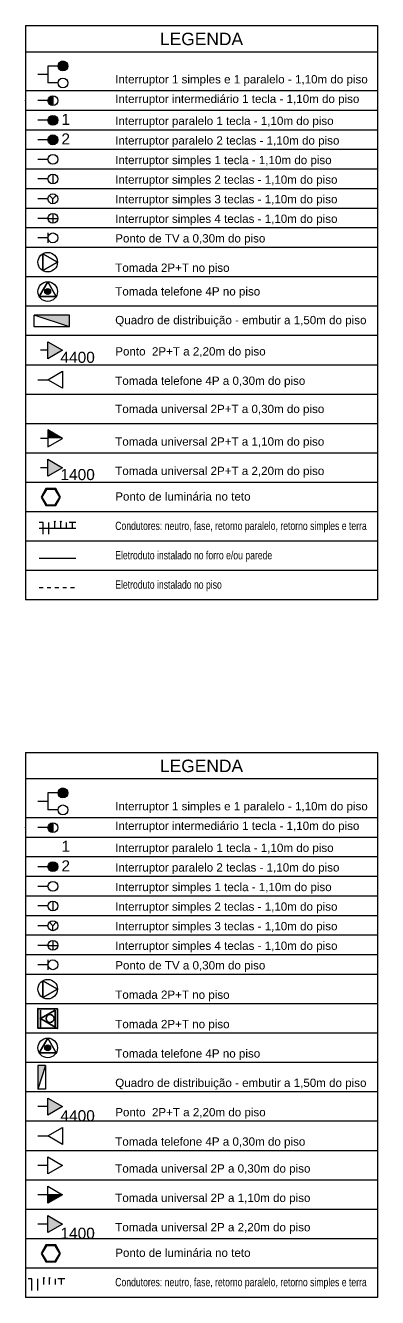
# Model space of a CAD drawing. Extents: x -115 to 23, y 4 to 69.
# Drawn here: x -53.09 to -44.1, y 36.67 to 69.16 of the extents above; entities that cross this region are included whole.
import ezdxf
from ezdxf.enums import TextEntityAlignment as Align

# ---------------------------------------------------------------- set-up
doc = ezdxf.new("R2010")
doc.units = 0
doc.header["$MEASUREMENT"] = 0
doc.linetypes.add('CONTINU', pattern=[0])
doc.linetypes.add('HIDDEN2', pattern=[4.7625, 3.175, -1.5875])
doc.layers.get('0').update_dxf_attribs({"linetype": 'CONTINUOUS'})
for name, color, linetype in [('DI-Textos_do_quadro', 7, 'CONTINUOUS'), ('DI-Título_do_quadro', 1, 'CONTINUOUS'), ('E_INTERR', 6, 'CONTINUOUS'), ('E_LUMINO', 160, 'CONTINUOUS'), ('Elétrico', 5, 'CONTINUOUS'), ('P-SIMBOL', 6, 'CONTINUOUS'), ('Telefonia', 3, 'CONTINUOUS')]:
    doc.layers.add(name, color=color, linetype=linetype)
doc.layers.add('E_TOMADA', color=6, linetype='CONTINUOUS', lineweight=35)
doc.styles.add('ARIAL', font='arial.ttf')

# ---------------------------------------------------------------- blocks, each defined once
blk = doc.blocks.new('A$C700E70A8')
blk.add_line((-0.606, 0.116), (-0.606, -0.317))
at = {"linetype": 'Continuous'}
blk.add_lwpolyline([(-0.168, -0.35), (-0.668, -0.35), (-0.668, 0.15), (-0.168, 0.15)], close=True, dxfattribs=at)
blk.add_lwpolyline([(-0.231, 0.116), (-0.606, -0.1), (-0.231, -0.317), (-0.231, 0.116)], dxfattribs=at)
blk.add_circle((-0.356, -0.1), 0.1, dxfattribs=at)
for p in [(-0.668, 0.15), (-0.606, -0.1), (-0.168, -0.35)]:
    blk.add_point(p, dxfattribs=at)

msp = doc.modelspace()

# ---------------------------------------------------------------- hatches: boundary and pattern name
at = {"layer": 'Elétrico', "linetype": 'Continuous', "lineweight": -2}
msp.add_hatch(color=256, dxfattribs=at).paths.add_polyline_path([(-51.965, 61.459), (-51.965, 61.758), (-52.867, 61.758)])
at = {"layer": 'Elétrico', "linetype": 'CONTINU'}
for points in [[(-52.518, 61.079), (-52.518, 60.646), (-52.143, 60.862)], [(-52.518, 58.079), (-52.518, 57.646), (-52.143, 57.862)]]:
    msp.add_hatch(color=256, dxfattribs=at).paths.add_polyline_path(points)
at = {"layer": 'Elétrico', "linetype": 'Continuous'}
msp.add_hatch(color=256, dxfattribs=at).paths.add_polyline_path([(-52.143, 58.612), (-52.518, 58.829), (-52.518, 58.612)])
at = {"layer": 'Elétrico', "linetype": 'CONTINU'}
h = msp.add_hatch(color=256, dxfattribs=at)
h.paths.add_polyline_path([(-52.568, 56.897), (-52.318, 56.897), (-52.193, 57.113), (-52.318, 57.33), (-52.568, 57.33), (-52.693, 57.113)])
h.paths.add_polyline_path([(-52.557, 56.917), (-52.33, 56.917), (-52.216, 57.113), (-52.33, 57.31), (-52.557, 57.31), (-52.67, 57.113)], flags=16)
h = msp.add_hatch(color=256, dxfattribs=at)
h.paths.add_polyline_path([(-52.568, 37.584), (-52.318, 37.584), (-52.193, 37.801), (-52.318, 38.017), (-52.568, 38.017), (-52.693, 37.801)])
h.paths.add_polyline_path([(-52.557, 37.604), (-52.33, 37.604), (-52.216, 37.801), (-52.33, 37.997), (-52.557, 37.997), (-52.67, 37.801)], flags=16)
at = {"layer": 'P-SIMBOL', "linetype": 'Continuous', "lineweight": -2}
for points in [[(-52.011, 68.122), (-52.011, 68.133), (-52.013, 68.144), (-52.015, 68.154), (-52.018, 68.165), (-52.022, 68.175), (-52.027, 68.184), (-52.033, 68.194), (-52.04, 68.202), (-52.047, 68.21), (-52.055, 68.218), (-52.064, 68.224), (-52.073, 68.23), (-52.083, 68.235), (-52.093, 68.239), (-52.103, 68.243), (-52.114, 68.245), (-52.125, 68.246), (-52.136, 68.247), (-52.147, 68.246), (-52.157, 68.245), (-52.168, 68.243), (-52.178, 68.239), (-52.188, 68.235), (-52.198, 68.23), (-52.207, 68.224), (-52.216, 68.218), (-52.224, 68.21), (-52.231, 68.202), (-52.238, 68.194), (-52.244, 68.184), (-52.249, 68.175), (-52.253, 68.165), (-52.256, 68.154), (-52.259, 68.144), (-52.26, 68.133), (-52.261, 68.122), (-52.136, 68.122)], [(-52.261, 68.122), (-52.26, 68.111), (-52.259, 68.1), (-52.256, 68.09), (-52.253, 68.079), (-52.249, 68.069), (-52.244, 68.059), (-52.238, 68.05), (-52.231, 68.042), (-52.224, 68.034), (-52.216, 68.026), (-52.207, 68.02), (-52.198, 68.014), (-52.188, 68.009), (-52.178, 68.005), (-52.168, 68.001), (-52.157, 67.999), (-52.147, 67.997), (-52.136, 67.997), (-52.125, 67.997), (-52.114, 67.999), (-52.103, 68.001), (-52.093, 68.005), (-52.083, 68.009), (-52.073, 68.014), (-52.064, 68.02), (-52.055, 68.026), (-52.047, 68.034), (-52.04, 68.042), (-52.033, 68.05), (-52.027, 68.059), (-52.022, 68.069), (-52.018, 68.079), (-52.015, 68.09), (-52.013, 68.1), (-52.011, 68.111), (-52.011, 68.122), (-52.136, 68.122)], [(-52.392, 67.362), (-52.392, 67.237), (-52.517, 67.237), (-52.516, 67.256), (-52.505, 67.29), (-52.493, 67.311), (-52.479, 67.327), (-52.458, 67.343), (-52.432, 67.356), (-52.406, 67.361), (-52.392, 67.361)], [(-52.392, 67.112), (-52.392, 67.237), (-52.517, 67.237), (-52.516, 67.218), (-52.505, 67.184), (-52.493, 67.163), (-52.479, 67.147), (-52.458, 67.131), (-52.432, 67.119), (-52.406, 67.113), (-52.392, 67.113)], [(-52.392, 66.862), (-52.392, 66.737), (-52.517, 66.737), (-52.516, 66.756), (-52.505, 66.79), (-52.493, 66.811), (-52.479, 66.827), (-52.458, 66.843), (-52.432, 66.856), (-52.406, 66.861), (-52.392, 66.861)], [(-52.392, 66.612), (-52.392, 66.737), (-52.517, 66.737), (-52.516, 66.718), (-52.505, 66.684), (-52.493, 66.663), (-52.479, 66.647), (-52.458, 66.631), (-52.432, 66.619), (-52.406, 66.613), (-52.392, 66.613)], [(-52.392, 66.862), (-52.392, 66.737), (-52.267, 66.737), (-52.268, 66.756), (-52.279, 66.79), (-52.291, 66.811), (-52.305, 66.827), (-52.326, 66.843), (-52.352, 66.856), (-52.378, 66.861), (-52.392, 66.861)], [(-52.392, 66.612), (-52.392, 66.737), (-52.267, 66.737), (-52.268, 66.718), (-52.279, 66.684), (-52.291, 66.663), (-52.305, 66.647), (-52.326, 66.631), (-52.352, 66.619), (-52.378, 66.613), (-52.392, 66.613)], [(-52.392, 66.362), (-52.392, 66.237), (-52.517, 66.237), (-52.516, 66.256), (-52.505, 66.29), (-52.493, 66.311), (-52.479, 66.327), (-52.458, 66.343), (-52.432, 66.356), (-52.406, 66.361), (-52.392, 66.361)], [(-52.392, 66.362), (-52.392, 66.237), (-52.267, 66.237), (-52.268, 66.256), (-52.279, 66.29), (-52.291, 66.311), (-52.305, 66.327), (-52.326, 66.343), (-52.352, 66.356), (-52.378, 66.361), (-52.392, 66.361)], [(-52.392, 66.112), (-52.392, 66.237), (-52.517, 66.237), (-52.516, 66.218), (-52.505, 66.184), (-52.493, 66.163), (-52.479, 66.147), (-52.458, 66.131), (-52.432, 66.119), (-52.406, 66.113), (-52.392, 66.113)], [(-52.392, 66.112), (-52.392, 66.237), (-52.267, 66.237), (-52.268, 66.218), (-52.279, 66.184), (-52.291, 66.163), (-52.305, 66.147), (-52.326, 66.131), (-52.352, 66.119), (-52.378, 66.113), (-52.392, 66.113)], [(-52.011, 49.56), (-52.011, 49.57), (-52.013, 49.581), (-52.015, 49.592), (-52.018, 49.602), (-52.022, 49.612), (-52.027, 49.622), (-52.033, 49.631), (-52.04, 49.64), (-52.047, 49.648), (-52.055, 49.655), (-52.064, 49.662), (-52.073, 49.668), (-52.083, 49.673), (-52.093, 49.677), (-52.103, 49.68), (-52.114, 49.683), (-52.125, 49.684), (-52.136, 49.685), (-52.147, 49.684), (-52.157, 49.683), (-52.168, 49.68), (-52.178, 49.677), (-52.188, 49.673), (-52.198, 49.668), (-52.207, 49.662), (-52.216, 49.655), (-52.224, 49.648), (-52.231, 49.64), (-52.238, 49.631), (-52.244, 49.622), (-52.249, 49.612), (-52.253, 49.602), (-52.256, 49.592), (-52.259, 49.581), (-52.26, 49.57), (-52.261, 49.56), (-52.136, 49.56)], [(-52.261, 49.56), (-52.26, 49.549), (-52.259, 49.538), (-52.256, 49.527), (-52.253, 49.517), (-52.249, 49.507), (-52.244, 49.497), (-52.238, 49.488), (-52.231, 49.479), (-52.224, 49.471), (-52.216, 49.464), (-52.207, 49.457), (-52.198, 49.451), (-52.188, 49.446), (-52.178, 49.442), (-52.168, 49.439), (-52.157, 49.436), (-52.147, 49.435), (-52.136, 49.435), (-52.125, 49.435), (-52.114, 49.436), (-52.103, 49.439), (-52.093, 49.442), (-52.083, 49.446), (-52.073, 49.451), (-52.064, 49.457), (-52.055, 49.464), (-52.047, 49.471), (-52.04, 49.479), (-52.033, 49.488), (-52.027, 49.497), (-52.022, 49.507), (-52.018, 49.517), (-52.015, 49.527), (-52.013, 49.538), (-52.011, 49.549), (-52.011, 49.56), (-52.136, 49.56)], [(-52.392, 48.8), (-52.392, 48.675), (-52.517, 48.675), (-52.516, 48.694), (-52.505, 48.728), (-52.493, 48.749), (-52.479, 48.765), (-52.458, 48.781), (-52.432, 48.793), (-52.406, 48.799), (-52.392, 48.799)], [(-52.392, 48.55), (-52.392, 48.675), (-52.517, 48.675), (-52.516, 48.655), (-52.505, 48.621), (-52.493, 48.6), (-52.479, 48.584), (-52.458, 48.568), (-52.432, 48.556), (-52.406, 48.55), (-52.392, 48.551)], [(-52.392, 47.8), (-52.392, 47.675), (-52.517, 47.675), (-52.516, 47.694), (-52.505, 47.728), (-52.493, 47.749), (-52.479, 47.765), (-52.458, 47.781), (-52.432, 47.793), (-52.406, 47.799), (-52.392, 47.799)], [(-52.392, 47.8), (-52.392, 47.675), (-52.267, 47.675), (-52.268, 47.694), (-52.279, 47.728), (-52.291, 47.749), (-52.305, 47.765), (-52.326, 47.781), (-52.352, 47.793), (-52.378, 47.799), (-52.392, 47.799)], [(-52.392, 47.55), (-52.392, 47.675), (-52.517, 47.675), (-52.516, 47.655), (-52.505, 47.621), (-52.493, 47.6), (-52.479, 47.584), (-52.458, 47.568), (-52.432, 47.556), (-52.406, 47.55), (-52.392, 47.551)], [(-52.392, 47.55), (-52.392, 47.675), (-52.267, 47.675), (-52.268, 47.655), (-52.279, 47.621), (-52.291, 47.6), (-52.305, 47.584), (-52.326, 47.568), (-52.352, 47.556), (-52.378, 47.55), (-52.392, 47.551)], [(-52.581, 42.597), (-52.78, 42.597), (-52.78, 41.995)], [(-52.518, 41.333), (-52.143, 41.55), (-52.518, 41.766)], [(-52.518, 39.3), (-52.143, 39.3), (-52.518, 39.083)], [(-52.518, 38.333), (-52.143, 38.55), (-52.518, 38.766)]]:
    msp.add_hatch(color=256, dxfattribs=at).paths.add_polyline_path(points)
at = {"layer": 'Telefonia', "linetype": 'Continuous'}
for points in [[(-52.449, 62.362, 1), (-52.599, 62.362, 1)], [(-52.449, 43.05, 1), (-52.599, 43.05, 1)]]:
    msp.add_hatch(color=256, dxfattribs=at).paths.add_polyline_path(points)

# ---------------------------------------------------------------- linework, layer by layer
at = {"layer": 'E_INTERR', "linetype": 'Continuous'}
for p, q in [((-53.092, 69.158), (-44.104, 69.158)), ((-44.104, 69.158), (-44.104, 55.987)), ((-53.092, 68.487), (-44.104, 68.487)), ((-44.104, 68.408), (-44.104, 54.487)), ((-44.104, 67.487), (-53.092, 67.487)), ((-44.104, 66.987), (-53.092, 66.987)), ((-44.104, 66.487), (-53.092, 66.487)), ((-44.104, 65.987), (-53.092, 65.987)), ((-44.104, 65.987), (-53.092, 65.987)), ((-44.104, 65.487), (-53.092, 65.487)), ((-44.104, 64.987), (-53.092, 64.987)), ((-44.104, 64.487), (-53.092, 64.487)), ((-52.392, 64.355), (-52.392, 64.105)), ((-52.517, 64.23), (-52.267, 64.23)), ((-44.104, 63.987), (-53.092, 63.987)), ((-44.104, 63.487), (-53.092, 63.487)), ((-44.104, 62.737), (-53.092, 62.737)), ((-44.104, 61.987), (-53.092, 61.987)), ((-44.104, 61.237), (-53.092, 61.237)), ((-44.104, 60.487), (-53.092, 60.487)), ((-44.104, 59.737), (-53.092, 59.737)), ((-44.104, 58.987), (-53.092, 58.987)), ((-44.104, 58.237), (-53.092, 58.237)), ((-44.104, 57.487), (-53.092, 57.487)), ((-44.104, 56.737), (-53.092, 56.737)), ((-44.104, 55.987), (-53.092, 55.987)), ((-44.104, 55.237), (-53.092, 55.237)), ((-44.104, 54.487), (-53.092, 54.487)), ((-53.092, 50.595), (-53.092, 36.675)), ((-53.092, 50.595), (-44.104, 50.595)), ((-44.104, 50.595), (-44.104, 37.425)), ((-53.092, 49.925), (-44.104, 49.925)), ((-44.104, 49.845), (-44.104, 36.675)), ((-52.517, 45.668), (-52.267, 45.668)), ((-52.392, 45.793), (-52.392, 45.543)), ((-44.104, 38.175), (-53.092, 38.175)), ((-44.104, 37.425), (-53.092, 37.425)), ((-44.104, 36.675), (-53.092, 36.675))]:
    msp.add_line(p, q, dxfattribs=at)
at = {"layer": 'E_INTERR', "color": 7, "linetype": 'Continuous'}
for p, q in [((-44.104, 48.925), (-53.092, 48.925)), ((-44.104, 48.425), (-53.092, 48.425)), ((-44.104, 47.925), (-53.092, 47.925)), ((-44.104, 47.425), (-53.092, 47.425)), ((-44.104, 47.425), (-53.092, 47.425)), ((-44.104, 46.925), (-53.092, 46.925)), ((-44.104, 46.425), (-53.092, 46.425)), ((-44.104, 45.925), (-53.092, 45.925)), ((-44.104, 45.425), (-53.092, 45.425)), ((-44.104, 44.925), (-53.092, 44.925)), ((-44.104, 44.175), (-53.092, 44.175)), ((-44.104, 43.425), (-53.092, 43.425)), ((-44.104, 42.675), (-53.092, 42.675)), ((-44.104, 41.925), (-53.092, 41.925)), ((-44.104, 41.175), (-53.092, 41.175)), ((-44.104, 40.425), (-53.092, 40.425)), ((-44.104, 39.675), (-53.092, 39.675)), ((-44.104, 38.925), (-53.092, 38.925))]:
    msp.add_line(p, q, dxfattribs=at)
at = {"layer": 'E_INTERR', "linetype": 'Continuous'}
for p in [(-53.092, 67.237), (-53.092, 48.675)]:
    msp.add_point(p, dxfattribs=at)
at = {"layer": 'Elétrico', "linetype": 'Continuous', "lineweight": -2}
for p, q in [((-51.965, 61.459), (-52.867, 61.758)), ((-52.867, 61.459), (-52.867, 61.758)), ((-51.965, 61.758), (-52.867, 61.758)), ((-51.965, 61.459), (-51.965, 61.758)), ((-51.965, 61.459), (-52.867, 61.459)), ((-52.518, 60.646), (-52.518, 61.079)), ((-52.518, 61.079), (-52.143, 60.862)), ((-52.143, 60.862), (-52.518, 60.646)), ((-52.518, 57.646), (-52.518, 58.079)), ((-52.518, 58.079), (-52.143, 57.862)), ((-52.143, 57.862), (-52.518, 57.646))]:
    msp.add_line(p, q, dxfattribs=at)
at = {"layer": 'Elétrico', "linetype": 'Continuous'}
for p, q in [((-52.518, 60.862), (-52.706, 60.862)), ((-52.518, 58.612), (-52.706, 58.612)), ((-52.518, 57.862), (-52.706, 57.862)), ((-52.641, 56.467), (-52.741, 56.467)), ((-52.641, 56.167), (-52.641, 56.467)), ((-52.491, 56.167), (-52.491, 56.467)), ((-52.341, 56.318), (-52.341, 56.468)), ((-52.191, 56.317), (-52.191, 56.468)), ((-52.041, 56.317), (-52.041, 56.468)), ((-51.803, 56.468), (-51.978, 56.468)), ((-51.891, 56.318), (-51.891, 56.468)), ((-52.925, 37.155), (-53.025, 37.155)), ((-52.925, 36.855), (-52.925, 37.155)), ((-52.775, 36.855), (-52.775, 37.155)), ((-52.625, 37.005), (-52.625, 37.155)), ((-52.475, 37.005), (-52.475, 37.155)), ((-52.325, 37.005), (-52.325, 37.155)), ((-52.088, 37.155), (-52.263, 37.155)), ((-52.175, 37.005), (-52.175, 37.155))]:
    msp.add_line(p, q, dxfattribs=at)
at = {"layer": 'Elétrico', "linetype": 'CONTINU'}
for p, q in [((-52.741, 56.317), (-51.803, 56.317)), ((-52.741, 55.556), (-51.803, 55.556))]:
    msp.add_line(p, q, dxfattribs=at)
at = {"layer": 'Elétrico', "linetype": 'HIDDEN2', "ltscale": 0.025}
msp.add_line((-52.741, 54.806), (-51.803, 54.806), dxfattribs=at)
at = {"layer": 'Elétrico', "linetype": 'Continuous'}
for points in [[(-52.649, 63.112), (-52.649, 63.112), (-52.649, 63.329), (-52.274, 63.112), (-52.649, 62.896), (-52.649, 63.112)], [(-52.568, 56.897), (-52.318, 56.897), (-52.193, 57.113), (-52.318, 57.33), (-52.568, 57.33), (-52.693, 57.113), (-52.568, 56.897)], [(-52.649, 44.55), (-52.649, 44.55), (-52.649, 44.766), (-52.274, 44.55), (-52.649, 44.333), (-52.649, 44.55)], [(-52.568, 37.584), (-52.318, 37.584), (-52.193, 37.801), (-52.318, 38.017), (-52.568, 38.017), (-52.693, 37.801), (-52.568, 37.584)]]:
    msp.add_lwpolyline(points, dxfattribs=at)
for points in [[(-52.649, 63.329), (-52.649, 62.896), (-52.274, 63.112), (-52.649, 63.329, 1.732025)], [(-52.518, 58.396), (-52.143, 58.612), (-52.518, 58.829), (-52.518, 58.396, 1.732025)], [(-52.649, 44.766), (-52.649, 44.333), (-52.274, 44.55), (-52.649, 44.766, 1.732025)]]:
    msp.add_lwpolyline(points, format="xyb", dxfattribs=at)
for points in [[(-52.557, 56.917), (-52.33, 56.917), (-52.216, 57.113), (-52.33, 57.31), (-52.557, 57.31), (-52.67, 57.113)], [(-52.557, 37.604), (-52.33, 37.604), (-52.216, 37.801), (-52.33, 37.997), (-52.557, 37.997), (-52.67, 37.801)]]:
    msp.add_lwpolyline(points, close=True, dxfattribs=at)
for centre, radius in [((-52.524, 63.112), 0.25), ((-52.341, 56.486), 0.00938), ((-52.191, 56.486), 0.00938), ((-52.524, 44.55), 0.25), ((-52.625, 37.174), 0.00938), ((-52.475, 37.174), 0.00938)]:
    msp.add_circle(centre, radius, dxfattribs=at)
at = {"layer": 'P-SIMBOL', "linetype": 'Continuous'}
msp.add_line((-53.092, 69.158), (-53.092, 54.487), dxfattribs=at)
at = {"layer": 'P-SIMBOL', "linetype": 'Continuous', "lineweight": -2}
for p, q in [((-52.517, 67.905), (-52.774, 67.905)), ((-52.517, 68.122), (-52.517, 67.689)), ((-52.261, 68.122), (-52.517, 68.122)), ((-52.261, 67.689), (-52.517, 67.689)), ((-52.392, 67.362), (-52.392, 67.112)), ((-52.517, 67.237), (-52.774, 67.237)), ((-52.517, 66.737), (-52.774, 66.737)), ((-52.392, 66.862), (-52.392, 66.612)), ((-52.392, 66.362), (-52.392, 66.112)), ((-52.517, 66.237), (-52.774, 66.237)), ((-52.517, 65.737), (-52.774, 65.737)), ((-52.392, 65.362), (-52.392, 65.112)), ((-52.517, 65.237), (-52.774, 65.237)), ((-52.517, 64.73), (-52.774, 64.73)), ((-52.392, 64.73), (-52.481, 64.819)), ((-52.392, 64.73), (-52.304, 64.819)), ((-52.392, 64.605), (-52.392, 64.73)), ((-52.517, 64.23), (-52.774, 64.23)), ((-52.517, 63.734), (-52.774, 63.734)), ((-52.517, 63.863), (-52.517, 63.606)), ((-52.518, 58.829), (-52.143, 58.612)), ((-52.517, 49.56), (-52.517, 49.127)), ((-52.261, 49.56), (-52.517, 49.56)), ((-52.517, 49.343), (-52.774, 49.343)), ((-52.261, 49.127), (-52.517, 49.127)), ((-52.392, 48.8), (-52.392, 48.55)), ((-52.517, 48.675), (-52.774, 48.675)), ((-52.392, 47.8), (-52.392, 47.55)), ((-52.517, 47.675), (-52.774, 47.675)), ((-52.517, 47.175), (-52.774, 47.175)), ((-52.392, 46.8), (-52.392, 46.55)), ((-52.517, 46.675), (-52.774, 46.675)), ((-52.517, 46.168), (-52.774, 46.168)), ((-52.392, 46.168), (-52.481, 46.256)), ((-52.392, 46.168), (-52.304, 46.256)), ((-52.392, 46.043), (-52.392, 46.168)), ((-52.517, 45.668), (-52.774, 45.668)), ((-52.517, 45.171), (-52.774, 45.171)), ((-52.517, 45.301), (-52.517, 45.044)), ((-52.581, 42.597), (-52.78, 41.995)), ((-52.78, 42.597), (-52.78, 41.995)), ((-52.581, 42.597), (-52.78, 42.597)), ((-52.581, 42.597), (-52.581, 41.995)), ((-52.581, 41.995), (-52.78, 41.995)), ((-52.518, 41.766), (-52.143, 41.55)), ((-52.518, 41.333), (-52.518, 41.766)), ((-52.518, 41.55), (-52.774, 41.55)), ((-52.143, 41.55), (-52.518, 41.333)), ((-52.518, 40.8), (-52.143, 41.016)), ((-52.143, 41.016), (-52.143, 40.583)), ((-52.774, 40.8), (-52.518, 40.8)), ((-52.143, 40.583), (-52.518, 40.8)), ((-52.518, 40.05), (-52.774, 40.05)), ((-52.518, 39.833), (-52.518, 40.266)), ((-52.518, 40.266), (-52.143, 40.05)), ((-52.143, 40.05), (-52.518, 39.833)), ((-52.518, 39.083), (-52.518, 39.516)), ((-52.518, 39.516), (-52.143, 39.3)), ((-52.518, 39.3), (-52.774, 39.3)), ((-52.143, 39.3), (-52.518, 39.083)), ((-52.143, 39.3), (-52.518, 39.3)), ((-52.518, 38.333), (-52.518, 38.766)), ((-52.518, 38.766), (-52.143, 38.55)), ((-52.518, 38.55), (-52.774, 38.55)), ((-52.143, 38.55), (-52.518, 38.333))]:
    msp.add_line(p, q, dxfattribs=at)
at = {"layer": 'P-SIMBOL', "linetype": 'Continuous', "lineweight": 0}
for p, q in [((-52.136, 68.122), (-52.261, 68.122)), ((-52.136, 68.122), (-52.261, 68.122)), ((-52.136, 68.122), (-52.011, 68.122)), ((-52.136, 68.122), (-52.011, 68.122)), ((-52.136, 49.56), (-52.261, 49.56)), ((-52.136, 49.56), (-52.261, 49.56)), ((-52.136, 49.56), (-52.011, 49.56)), ((-52.136, 49.56), (-52.011, 49.56))]:
    msp.add_line(p, q, dxfattribs=at)
at = {"layer": 'P-SIMBOL', "linetype": 'Continuous', "lineweight": -2}
for centre in [(-52.136, 68.122), (-52.136, 67.689), (-52.392, 67.237), (-52.392, 66.737), (-52.392, 66.237), (-52.392, 65.737), (-52.392, 65.237), (-52.392, 64.73), (-52.392, 64.23), (-52.392, 63.734), (-52.136, 49.56), (-52.136, 49.127), (-52.392, 48.675), (-52.392, 47.675), (-52.392, 47.175), (-52.392, 46.675), (-52.392, 46.168), (-52.392, 45.668), (-52.392, 45.171)]:
    msp.add_circle(centre, 0.125, dxfattribs=at)
at = {"layer": 'P-SIMBOL', "linetype": 'Continuous', "lineweight": 0}
for centre, start, end in [((-52.136, 68.122), 359.9998, 180.0002), ((-52.136, 68.122), 180.0002, 359.9998), ((-52.136, 49.56), 359.9998, 180.0002), ((-52.136, 49.56), 180.0002, 359.9998)]:
    msp.add_arc(centre, 0.125, start, end, dxfattribs=at)
at = {"layer": 'Telefonia', "linetype": 'Continuous', "lineweight": -2}
for p, q in [((-52.774, 60.112), (-52.518, 60.112)), ((-52.518, 60.112), (-52.143, 60.329)), ((-52.143, 59.896), (-52.518, 60.112)), ((-52.143, 60.329), (-52.143, 59.896))]:
    msp.add_line(p, q, dxfattribs=at)
at = {"layer": 'Telefonia', "linetype": 'Continuous'}
for points in [[(-52.524, 62.237), (-52.524, 62.237), (-52.741, 62.237), (-52.524, 62.612), (-52.308, 62.237), (-52.524, 62.237)], [(-52.524, 42.925), (-52.524, 42.925), (-52.741, 42.925), (-52.524, 43.3), (-52.308, 42.925), (-52.524, 42.925)]]:
    msp.add_lwpolyline(points, dxfattribs=at)
for points in [[(-52.741, 62.237), (-52.308, 62.237), (-52.524, 62.612), (-52.741, 62.237, 1.732025)], [(-52.741, 42.925), (-52.308, 42.925), (-52.524, 43.3), (-52.741, 42.925, 1.732025)]]:
    msp.add_lwpolyline(points, format="xyb", dxfattribs=at)
for centre, radius in [((-52.524, 62.362), 0.25), ((-52.524, 62.362), 0.075), ((-52.524, 43.05), 0.25), ((-52.524, 43.05), 0.075)]:
    msp.add_circle(centre, radius, dxfattribs=at)

# ---------------------------------------------------------------- block references
at = {"layer": 'E_TOMADA', "linetype": 'Continuous'}
msp.add_blockref('A$C700E70A8', (-52.106, 43.9), dxfattribs=at)

# ---------------------------------------------------------------- texts
at = {"layer": 'DI-Textos_do_quadro', "linetype": 'Continuous', "lineweight": -2, "style": 'ARIAL'}
for s, p in [('Interruptor 1 simples e 1 paralelo - 1,10m do piso', (-50.8, 67.614)), ('Interruptor intermediário 1 tecla - 1,10m do piso', (-50.8, 67.114)), ('Interruptor paralelo 1 tecla - 1,10m do piso', (-50.8, 66.552)), ('Interruptor paralelo 2 teclas - 1,10m do piso', (-50.8, 66.052)), ('Interruptor simples 1 tecla - 1,10m do piso', (-50.8, 65.552)), ('Interruptor simples 2 teclas - 1,10m do piso', (-50.8, 65.052)), ('Interruptor simples 3 teclas - 1,10m do piso', (-50.8, 64.552)), ('Interruptor simples 4 teclas - 1,10m do piso', (-50.8, 64.052)), ('Ponto de TV a 0,30m do piso', (-50.8, 63.552)), ('Tomada 2P+T no piso', (-50.8, 62.802)), ('Tomada telefone 4P no piso', (-50.8, 62.198)), ('Quadro de distribuição - embutir a 1,50m do piso', (-50.8, 61.465)), ('Ponto  2P+T a 2,20m do piso', (-50.8, 60.666)), ('Tomada telefone 4P a 0,30m do piso', (-50.8, 59.916)), ('Tomada universal 2P+T a 0,30m do piso ', (-50.8, 59.196)), ('Tomada universal 2P+T a 1,10m do piso ', (-50.8, 58.364)), ('Tomada universal 2P+T a 2,20m do piso', (-50.8, 57.614)), ('Ponto de luminária no teto', (-50.8, 56.961)), ('Interruptor 1 simples e 1 paralelo - 1,10m do piso', (-50.8, 49.052)), ('Interruptor intermediário 1 tecla - 1,10m do piso', (-50.8, 48.552)), ('Interruptor paralelo 1 tecla - 1,10m do piso', (-50.8, 47.989)), ('Interruptor paralelo 2 teclas - 1,10m do piso', (-50.8, 47.489)), ('Interruptor simples 1 tecla - 1,10m do piso', (-50.8, 46.989)), ('Interruptor simples 2 teclas - 1,10m do piso', (-50.8, 46.489)), ('Interruptor simples 3 teclas - 1,10m do piso', (-50.8, 45.989)), ('Interruptor simples 4 teclas - 1,10m do piso', (-50.8, 45.489)), ('Ponto de TV a 0,30m do piso', (-50.8, 44.989)), ('Tomada 2P+T no piso', (-50.8, 44.239)), ('Tomada 2P+T no piso', (-50.8, 43.489)), ('Tomada telefone 4P no piso', (-50.8, 42.739)), ('Quadro de distribuição - embutir a 1,50m do piso', (-50.8, 41.989)), ('Ponto  2P+T a 2,20m do piso', (-50.8, 41.239)), ('Tomada telefone 4P a 0,30m do piso', (-50.8, 40.489)), ('Tomada universal 2P a 0,30m do piso ', (-50.8, 39.802)), ('Tomada universal 2P a 1,10m do piso ', (-50.8, 39.052)), ('Tomada universal 2P a 2,20m do piso', (-50.8, 38.302)), ('Ponto de luminária no teto', (-50.8, 37.649))]:
    msp.add_text(s, height=0.2118, dxfattribs=at).set_placement(p, align=Align.BOTTOM_LEFT)
at = {"layer": 'DI-Textos_do_quadro', "linetype": 'Continuous', "lineweight": -2, "style": 'ARIAL', "width": 0.745}
for s, p in [('Condutores: neutro, fase, retorno paralelo, retorno simples e terra', (-50.8, 56.211)), ('Eletroduto instalado no forro e/ou parede', (-50.8, 55.461)), ('Eletroduto instalado no piso', (-50.8, 54.711)), ('Condutores: neutro, fase, retorno paralelo, retorno simples e terra', (-50.8, 36.899))]:
    msp.add_text(s, height=0.2118, dxfattribs=at).set_placement(p, align=Align.BOTTOM_LEFT)
at = {"layer": 'DI-Título_do_quadro', "color": 7, "linetype": 'Continuous', "lineweight": -2, "style": 'ARIAL'}
for p in [(-48.597, 68.559), (-48.597, 49.997)]:
    msp.add_text('LEGENDA', height=0.3177, dxfattribs=at).set_placement(p, align=Align.BOTTOM_CENTER)
at = {"layer": 'E_LUMINO', "linetype": 'Continuous', "lineweight": -2, "style": 'ARIAL'}
msp.add_text('1400', height=0.2824, dxfattribs=at).set_placement((-51.76, 57.464), align=Align.BOTTOM_CENTER)
at = {"layer": 'Elétrico', "linetype": 'Continuous', "lineweight": -2, "style": 'ARIAL'}
msp.add_text('4400', height=0.2824, dxfattribs=at).set_placement((-51.76, 60.458), align=Align.BOTTOM_CENTER)
at = {"layer": 'P-SIMBOL', "linetype": 'Continuous', "lineweight": -2, "style": 'ARIAL'}
for s, p in [('1', (-52.174, 66.534)), ('2', (-52.174, 66.034)), ('1', (-52.174, 47.972)), ('2', (-52.174, 47.472))]:
    msp.add_text(s, height=0.282, dxfattribs=at).set_placement(p, align=Align.BOTTOM_LEFT)
for s, p in [('4400', (-51.76, 41.091)), ('1400', (-51.76, 38.091))]:
    msp.add_text(s, height=0.2824, dxfattribs=at).set_placement(p, align=Align.BOTTOM_CENTER)

doc.saveas('drawing.dxf')
